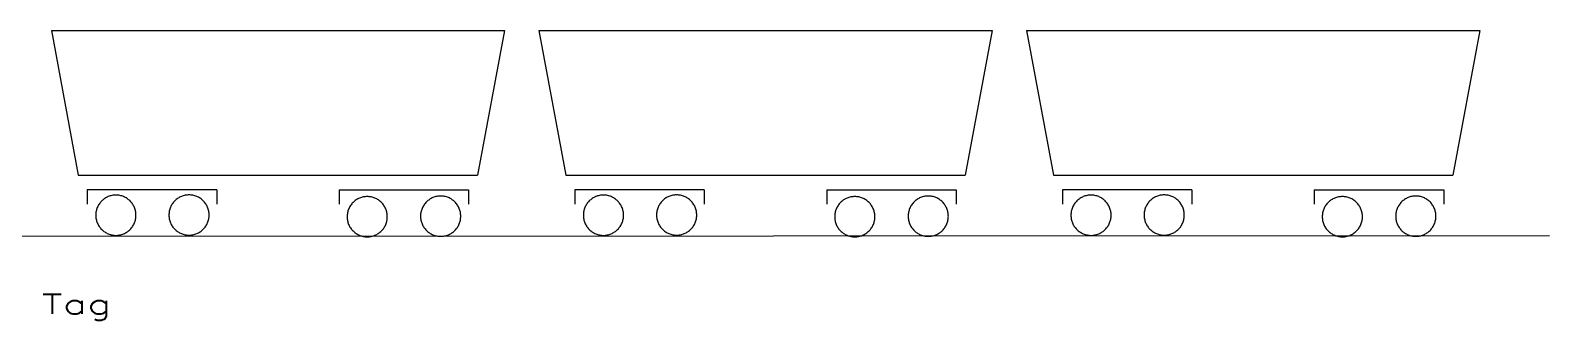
# Model space of a CAD drawing. Header units: inches. Extents: x -75 to 78, y -10 to 5.
# Drawn here: x -0.1 to 77.8, y -10.3 to 4.5 of the extents above; entities that cross this region are included whole.
import ezdxf
from ezdxf.enums import TextEntityAlignment as Align

# ---------------------------------------------------------------- set-up
doc = ezdxf.new("R2010")
doc.units = ezdxf.units.IN
doc.header["$MEASUREMENT"] = 0
doc.layers.get('0').update_dxf_attribs({"lineweight": 0})
doc.layers.add('LEVEL_1', color=7, linetype='Continuous', lineweight=0)
doc.styles.add('STANDARD1', font='TXT.SHX')

msp = doc.modelspace()

# ---------------------------------------------------------------- linework, layer by layer
at = {"layer": 'LEVEL_1', "color": 5, "linetype": 'Continuous', "true_color": 0x0000ff}
for p, q in [((0.937, 4.514), (2.319, -2.899)), ((0.937, 4.514), (24.175, 4.514)), ((24.175, 4.514), (22.793, -2.899)), ((25.937, 4.514), (27.319, -2.899)), ((25.937, 4.514), (49.175, 4.514)), ((49.175, 4.514), (47.793, -2.899)), ((50.937, 4.514), (52.319, -2.899)), ((50.937, 4.514), (74.174, 4.514)), ((74.174, 4.514), (72.792, -2.899)), ((2.319, -2.899), (22.793, -2.899)), ((27.319, -2.899), (47.793, -2.899)), ((52.319, -2.899), (72.792, -2.899)), ((2.78, -3.648), (2.78, -4.378)), ((9.417, -3.648), (2.78, -3.648)), ((9.417, -3.648), (9.417, -4.378)), ((15.693, -3.648), (15.693, -4.378)), ((15.693, -3.648), (22.332, -3.648)), ((22.332, -3.648), (22.332, -4.378)), ((27.78, -3.648), (27.78, -4.378)), ((34.417, -3.648), (27.78, -3.648)), ((34.417, -3.648), (34.417, -4.378)), ((40.693, -3.648), (40.693, -4.378)), ((40.693, -3.648), (47.332, -3.648)), ((47.332, -3.648), (47.332, -4.378)), ((52.78, -3.648), (52.78, -4.378)), ((59.417, -3.648), (52.78, -3.648)), ((59.417, -3.648), (59.417, -4.378)), ((65.693, -3.648), (65.693, -4.378)), ((65.693, -3.648), (72.331, -3.648)), ((72.331, -3.648), (72.331, -4.378))]:
    msp.add_line(p, q, dxfattribs=at)
at = {"layer": 'LEVEL_1', "color": 3, "linetype": 'Continuous', "true_color": 0x00ff00}
msp.add_line((77.758, -6.007), (-74.539, -6.075), dxfattribs=at)
at = {"layer": 'LEVEL_1', "color": 5, "linetype": 'Continuous', "true_color": 0x0000ff}
for points in [[(5.276, -4.947, 0), (5.274, -4.897, 0), (5.271, -4.846, 0), (5.265, -4.796, 0), (5.256, -4.746, 0), (5.245, -4.697, 0), (5.231, -4.648, 0), (5.215, -4.6, 0), (5.197, -4.553, 0), (5.177, -4.507, 0), (5.154, -4.462, 0), (5.129, -4.418, 0), (5.102, -4.375, 0), (5.073, -4.334, 0), (5.041, -4.294, 0), (5.009, -4.255, 0), (4.973, -4.218, 0), (4.937, -4.184, 0), (4.899, -4.151, 0), (4.859, -4.12, 0), (4.817, -4.09, 0), (4.775, -4.063, 0), (4.731, -4.038, 0), (4.685, -4.016, 0), (4.64, -3.995, 0), (4.593, -3.977, 0), (4.544, -3.962, 0), (4.496, -3.948, 0), (4.446, -3.937, 0), (4.397, -3.928, 0), (4.346, -3.922, 0), (4.296, -3.918, 0), (4.245, -3.917, 0), (4.194, -3.918, 0), (4.144, -3.922, 0), (4.093, -3.928, 0), (4.044, -3.937, 0), (3.994, -3.948, 0), (3.946, -3.962, 0), (3.898, -3.977, 0), (3.851, -3.995, 0), (3.805, -4.016, 0), (3.759, -4.038, 0), (3.715, -4.063, 0), (3.673, -4.09, 0), (3.631, -4.12, 0), (3.591, -4.151, 0), (3.553, -4.184, 0), (3.517, -4.218, 0), (3.481, -4.255, 0), (3.449, -4.294, 0), (3.417, -4.334, 0), (3.388, -4.375, 0), (3.361, -4.418, 0), (3.336, -4.462, 0), (3.313, -4.507, 0), (3.293, -4.553, 0), (3.275, -4.6, 0), (3.259, -4.648, 0), (3.245, -4.697, 0), (3.234, -4.746, 0), (3.225, -4.796, 0), (3.219, -4.846, 0), (3.216, -4.897, 0), (3.214, -4.947, 0), (3.216, -4.998, 0), (3.219, -5.049, 0), (3.225, -5.098, 0), (3.234, -5.149, 0), (3.245, -5.198, 0), (3.259, -5.246, 0), (3.275, -5.294, 0), (3.293, -5.342, 0), (3.313, -5.388, 0), (3.336, -5.433, 0), (3.361, -5.478, 0), (3.388, -5.52, 0), (3.417, -5.562, 0), (3.449, -5.601, 0), (3.481, -5.639, 0), (3.517, -5.676, 0), (3.553, -5.711, 0), (3.591, -5.744, 0), (3.631, -5.775, 0), (3.673, -5.804, 0), (3.715, -5.831, 0), (3.759, -5.856, 0), (3.805, -5.879, 0), (3.851, -5.899, 0), (3.898, -5.918, 0), (3.946, -5.934, 0), (3.994, -5.947, 0), (4.044, -5.958, 0), (4.093, -5.966, 0), (4.144, -5.973, 0), (4.194, -5.977, 0), (4.245, -5.978, 0), (4.296, -5.977, 0), (4.346, -5.973, 0), (4.397, -5.966, 0), (4.446, -5.958, 0), (4.496, -5.947, 0), (4.544, -5.934, 0), (4.593, -5.918, 0), (4.64, -5.899, 0), (4.685, -5.879, 0), (4.731, -5.856, 0), (4.775, -5.831, 0), (4.817, -5.804, 0), (4.859, -5.775, 0), (4.899, -5.744, 0), (4.937, -5.711, 0), (4.973, -5.676, 0), (5.009, -5.639, 0), (5.041, -5.601, 0), (5.073, -5.562, 0), (5.102, -5.52, 0), (5.129, -5.478, 0), (5.154, -5.433, 0), (5.177, -5.388, 0), (5.197, -5.342, 0), (5.215, -5.294, 0), (5.231, -5.246, 0), (5.245, -5.198, 0), (5.256, -5.149, 0), (5.265, -5.098, 0), (5.271, -5.049, 0), (5.274, -4.998, 0), (5.276, -4.947, 0)], [(6.965, -4.938, 0), (6.967, -4.989, 0), (6.97, -5.039, 0), (6.977, -5.089, 0), (6.985, -5.139, 0), (6.997, -5.188, 0), (7.01, -5.237, 0), (7.025, -5.285, 0), (7.044, -5.332, 0), (7.065, -5.378, 0), (7.087, -5.424, 0), (7.112, -5.468, 0), (7.139, -5.51, 0), (7.169, -5.552, 0), (7.2, -5.591, 0), (7.233, -5.63, 0), (7.267, -5.666, 0), (7.304, -5.702, 0), (7.342, -5.734, 0), (7.382, -5.766, 0), (7.424, -5.794, 0), (7.466, -5.822, 0), (7.51, -5.846, 0), (7.556, -5.87, 0), (7.601, -5.89, 0), (7.649, -5.908, 0), (7.697, -5.924, 0), (7.745, -5.938, 0), (7.795, -5.949, 0), (7.845, -5.957, 0), (7.895, -5.963, 0), (7.945, -5.967, 0), (7.996, -5.968, 0), (8.047, -5.967, 0), (8.097, -5.963, 0), (8.147, -5.957, 0), (8.197, -5.949, 0), (8.246, -5.938, 0), (8.295, -5.924, 0), (8.343, -5.908, 0), (8.39, -5.89, 0), (8.437, -5.87, 0), (8.482, -5.846, 0), (8.526, -5.822, 0), (8.569, -5.794, 0), (8.61, -5.766, 0), (8.65, -5.734, 0), (8.688, -5.702, 0), (8.725, -5.666, 0), (8.76, -5.63, 0), (8.793, -5.591, 0), (8.824, -5.552, 0), (8.853, -5.51, 0), (8.88, -5.468, 0), (8.905, -5.424, 0), (8.928, -5.378, 0), (8.949, -5.332, 0), (8.966, -5.285, 0), (8.982, -5.237, 0), (8.996, -5.188, 0), (9.007, -5.139, 0), (9.016, -5.089, 0), (9.021, -5.039, 0), (9.025, -4.989, 0), (9.027, -4.938, 0), (9.025, -4.887, 0), (9.021, -4.837, 0), (9.016, -4.786, 0), (9.007, -4.737, 0), (8.996, -4.687, 0), (8.982, -4.638, 0), (8.966, -4.59, 0), (8.949, -4.543, 0), (8.928, -4.498, 0), (8.905, -4.452, 0), (8.88, -4.408, 0), (8.853, -4.366, 0), (8.824, -4.324, 0), (8.793, -4.284, 0), (8.76, -4.246, 0), (8.725, -4.209, 0), (8.688, -4.174, 0), (8.65, -4.142, 0), (8.61, -4.11, 0), (8.569, -4.081, 0), (8.526, -4.054, 0), (8.482, -4.029, 0), (8.437, -4.006, 0), (8.39, -3.986, 0), (8.343, -3.968, 0), (8.295, -3.952, 0), (8.246, -3.938, 0), (8.197, -3.927, 0), (8.147, -3.918, 0), (8.097, -3.912, 0), (8.047, -3.909, 0), (7.996, -3.907, 0), (7.945, -3.909, 0), (7.895, -3.912, 0), (7.845, -3.918, 0), (7.795, -3.927, 0), (7.745, -3.938, 0), (7.697, -3.952, 0), (7.649, -3.968, 0), (7.601, -3.986, 0), (7.556, -4.006, 0), (7.51, -4.029, 0), (7.466, -4.054, 0), (7.424, -4.081, 0), (7.382, -4.11, 0), (7.342, -4.142, 0), (7.304, -4.174, 0), (7.267, -4.209, 0), (7.233, -4.246, 0), (7.2, -4.284, 0), (7.169, -4.324, 0), (7.139, -4.366, 0), (7.112, -4.408, 0), (7.087, -4.452, 0), (7.065, -4.498, 0), (7.044, -4.543, 0), (7.025, -4.59, 0), (7.01, -4.638, 0), (6.997, -4.687, 0), (6.985, -4.737, 0), (6.977, -4.786, 0), (6.97, -4.837, 0), (6.967, -4.887, 0), (6.965, -4.938, 0)], [(18.162, -5.024, 0), (18.161, -4.974, 0), (18.157, -4.923, 0), (18.151, -4.873, 0), (18.142, -4.823, 0), (18.132, -4.774, 0), (18.118, -4.725, 0), (18.102, -4.677, 0), (18.084, -4.63, 0), (18.064, -4.583, 0), (18.041, -4.538, 0), (18.016, -4.494, 0), (17.989, -4.451, 0), (17.96, -4.41, 0), (17.929, -4.37, 0), (17.896, -4.332, 0), (17.861, -4.295, 0), (17.824, -4.261, 0), (17.785, -4.227, 0), (17.745, -4.197, 0), (17.705, -4.167, 0), (17.661, -4.14, 0), (17.617, -4.115, 0), (17.573, -4.093, 0), (17.526, -4.072, 0), (17.479, -4.054, 0), (17.431, -4.038, 0), (17.382, -4.025, 0), (17.333, -4.014, 0), (17.283, -4.005, 0), (17.233, -3.998, 0), (17.182, -3.995, 0), (17.132, -3.994, 0), (17.081, -3.995, 0), (17.031, -3.998, 0), (16.981, -4.005, 0), (16.931, -4.014, 0), (16.881, -4.025, 0), (16.833, -4.038, 0), (16.785, -4.054, 0), (16.737, -4.072, 0), (16.691, -4.093, 0), (16.646, -4.115, 0), (16.602, -4.14, 0), (16.559, -4.167, 0), (16.518, -4.197, 0), (16.478, -4.227, 0), (16.44, -4.261, 0), (16.403, -4.295, 0), (16.368, -4.332, 0), (16.335, -4.37, 0), (16.304, -4.41, 0), (16.275, -4.451, 0), (16.248, -4.494, 0), (16.223, -4.538, 0), (16.2, -4.583, 0), (16.18, -4.63, 0), (16.161, -4.677, 0), (16.145, -4.725, 0), (16.132, -4.774, 0), (16.121, -4.823, 0), (16.113, -4.873, 0), (16.106, -4.923, 0), (16.102, -4.974, 0), (16.101, -5.024, 0), (16.102, -5.074, 0), (16.106, -5.125, 0), (16.113, -5.175, 0), (16.121, -5.225, 0), (16.132, -5.274, 0), (16.145, -5.323, 0), (16.161, -5.371, 0), (16.18, -5.418, 0), (16.2, -5.465, 0), (16.223, -5.51, 0), (16.248, -5.554, 0), (16.275, -5.597, 0), (16.304, -5.638, 0), (16.335, -5.678, 0), (16.368, -5.716, 0), (16.403, -5.753, 0), (16.44, -5.788, 0), (16.478, -5.821, 0), (16.518, -5.852, 0), (16.559, -5.881, 0), (16.602, -5.908, 0), (16.646, -5.933, 0), (16.691, -5.956, 0), (16.737, -5.976, 0), (16.785, -5.994, 0), (16.833, -6.01, 0), (16.881, -6.024, 0), (16.931, -6.034, 0), (16.981, -6.043, 0), (17.031, -6.05, 0), (17.081, -6.054, 0), (17.132, -6.054, 0), (17.182, -6.054, 0), (17.233, -6.05, 0), (17.283, -6.043, 0), (17.333, -6.034, 0), (17.382, -6.024, 0), (17.431, -6.01, 0), (17.479, -5.994, 0), (17.526, -5.976, 0), (17.573, -5.956, 0), (17.617, -5.933, 0), (17.661, -5.908, 0), (17.705, -5.881, 0), (17.745, -5.852, 0), (17.785, -5.821, 0), (17.824, -5.788, 0), (17.861, -5.753, 0), (17.896, -5.716, 0), (17.929, -5.678, 0), (17.96, -5.638, 0), (17.989, -5.597, 0), (18.016, -5.554, 0), (18.041, -5.51, 0), (18.064, -5.465, 0), (18.084, -5.418, 0), (18.102, -5.371, 0), (18.118, -5.323, 0), (18.132, -5.274, 0), (18.142, -5.225, 0), (18.151, -5.175, 0), (18.157, -5.125, 0), (18.161, -5.074, 0), (18.162, -5.024, 0)], [(19.867, -4.996, 0), (19.869, -5.046, 0), (19.872, -5.098, 0), (19.878, -5.147, 0), (19.887, -5.198, 0), (19.898, -5.246, 0), (19.912, -5.295, 0), (19.927, -5.343, 0), (19.945, -5.39, 0), (19.966, -5.437, 0), (19.989, -5.482, 0), (20.013, -5.526, 0), (20.041, -5.569, 0), (20.07, -5.61, 0), (20.101, -5.65, 0), (20.134, -5.688, 0), (20.169, -5.725, 0), (20.205, -5.76, 0), (20.244, -5.793, 0), (20.284, -5.824, 0), (20.325, -5.853, 0), (20.368, -5.88, 0), (20.412, -5.905, 0), (20.457, -5.928, 0), (20.503, -5.948, 0), (20.55, -5.966, 0), (20.598, -5.982, 0), (20.647, -5.996, 0), (20.697, -6.007, 0), (20.746, -6.015, 0), (20.797, -6.022, 0), (20.847, -6.026, 0), (20.897, -6.026, 0), (20.949, -6.026, 0), (20.999, -6.022, 0), (21.049, -6.015, 0), (21.099, -6.007, 0), (21.148, -5.996, 0), (21.197, -5.982, 0), (21.245, -5.966, 0), (21.292, -5.948, 0), (21.338, -5.928, 0), (21.384, -5.905, 0), (21.428, -5.88, 0), (21.47, -5.853, 0), (21.512, -5.824, 0), (21.552, -5.793, 0), (21.589, -5.76, 0), (21.626, -5.725, 0), (21.661, -5.688, 0), (21.694, -5.65, 0), (21.725, -5.61, 0), (21.754, -5.569, 0), (21.781, -5.526, 0), (21.806, -5.482, 0), (21.829, -5.437, 0), (21.849, -5.39, 0), (21.868, -5.343, 0), (21.884, -5.295, 0), (21.897, -5.246, 0), (21.909, -5.198, 0), (21.917, -5.147, 0), (21.923, -5.098, 0), (21.927, -5.046, 0), (21.929, -4.996, 0), (21.927, -4.946, 0), (21.923, -4.895, 0), (21.917, -4.845, 0), (21.909, -4.795, 0), (21.897, -4.746, 0), (21.884, -4.697, 0), (21.868, -4.649, 0), (21.849, -4.602, 0), (21.829, -4.556, 0), (21.806, -4.51, 0), (21.781, -4.466, 0), (21.754, -4.424, 0), (21.725, -4.382, 0), (21.694, -4.342, 0), (21.661, -4.304, 0), (21.626, -4.267, 0), (21.589, -4.233, 0), (21.552, -4.2, 0), (21.512, -4.169, 0), (21.47, -4.139, 0), (21.428, -4.112, 0), (21.384, -4.087, 0), (21.338, -4.065, 0), (21.292, -4.044, 0), (21.245, -4.026, 0), (21.197, -4.01, 0), (21.148, -3.997, 0), (21.099, -3.986, 0), (21.049, -3.977, 0), (20.999, -3.97, 0), (20.949, -3.967, 0), (20.897, -3.966, 0), (20.847, -3.967, 0), (20.797, -3.97, 0), (20.746, -3.977, 0), (20.697, -3.986, 0), (20.647, -3.997, 0), (20.598, -4.01, 0), (20.55, -4.026, 0), (20.503, -4.044, 0), (20.457, -4.065, 0), (20.412, -4.087, 0), (20.368, -4.112, 0), (20.325, -4.139, 0), (20.284, -4.169, 0), (20.244, -4.2, 0), (20.205, -4.233, 0), (20.169, -4.267, 0), (20.134, -4.304, 0), (20.101, -4.342, 0), (20.07, -4.382, 0), (20.041, -4.424, 0), (20.013, -4.466, 0), (19.989, -4.51, 0), (19.966, -4.556, 0), (19.945, -4.602, 0), (19.927, -4.649, 0), (19.912, -4.697, 0), (19.898, -4.746, 0), (19.887, -4.795, 0), (19.878, -4.845, 0), (19.872, -4.895, 0), (19.869, -4.946, 0), (19.867, -4.996, 0)], [(30.276, -4.947, 0), (30.274, -4.897, 0), (30.271, -4.846, 0), (30.265, -4.796, 0), (30.256, -4.746, 0), (30.245, -4.697, 0), (30.231, -4.648, 0), (30.215, -4.6, 0), (30.197, -4.553, 0), (30.177, -4.507, 0), (30.154, -4.462, 0), (30.129, -4.418, 0), (30.102, -4.375, 0), (30.073, -4.334, 0), (30.041, -4.294, 0), (30.009, -4.255, 0), (29.973, -4.218, 0), (29.937, -4.184, 0), (29.899, -4.151, 0), (29.859, -4.12, 0), (29.817, -4.09, 0), (29.775, -4.063, 0), (29.731, -4.038, 0), (29.685, -4.016, 0), (29.639, -3.995, 0), (29.592, -3.977, 0), (29.544, -3.962, 0), (29.496, -3.948, 0), (29.446, -3.937, 0), (29.397, -3.928, 0), (29.346, -3.922, 0), (29.296, -3.918, 0), (29.245, -3.917, 0), (29.194, -3.918, 0), (29.144, -3.922, 0), (29.093, -3.928, 0), (29.044, -3.937, 0), (28.994, -3.948, 0), (28.946, -3.962, 0), (28.897, -3.977, 0), (28.85, -3.995, 0), (28.805, -4.016, 0), (28.759, -4.038, 0), (28.715, -4.063, 0), (28.673, -4.09, 0), (28.631, -4.12, 0), (28.591, -4.151, 0), (28.553, -4.184, 0), (28.517, -4.218, 0), (28.481, -4.255, 0), (28.449, -4.294, 0), (28.417, -4.334, 0), (28.388, -4.375, 0), (28.361, -4.418, 0), (28.336, -4.462, 0), (28.313, -4.507, 0), (28.293, -4.553, 0), (28.275, -4.6, 0), (28.259, -4.648, 0), (28.245, -4.697, 0), (28.234, -4.746, 0), (28.225, -4.796, 0), (28.219, -4.846, 0), (28.216, -4.897, 0), (28.214, -4.947, 0), (28.216, -4.998, 0), (28.219, -5.049, 0), (28.225, -5.098, 0), (28.234, -5.149, 0), (28.245, -5.198, 0), (28.259, -5.246, 0), (28.275, -5.294, 0), (28.293, -5.342, 0), (28.313, -5.388, 0), (28.336, -5.433, 0), (28.361, -5.478, 0), (28.388, -5.52, 0), (28.417, -5.562, 0), (28.449, -5.601, 0), (28.481, -5.639, 0), (28.517, -5.676, 0), (28.553, -5.711, 0), (28.591, -5.744, 0), (28.631, -5.775, 0), (28.673, -5.804, 0), (28.715, -5.831, 0), (28.759, -5.856, 0), (28.805, -5.879, 0), (28.85, -5.899, 0), (28.897, -5.918, 0), (28.946, -5.934, 0), (28.994, -5.947, 0), (29.044, -5.958, 0), (29.093, -5.966, 0), (29.144, -5.973, 0), (29.194, -5.977, 0), (29.245, -5.978, 0), (29.296, -5.977, 0), (29.346, -5.973, 0), (29.397, -5.966, 0), (29.446, -5.958, 0), (29.496, -5.947, 0), (29.544, -5.934, 0), (29.592, -5.918, 0), (29.639, -5.899, 0), (29.685, -5.879, 0), (29.731, -5.856, 0), (29.775, -5.831, 0), (29.817, -5.804, 0), (29.859, -5.775, 0), (29.899, -5.744, 0), (29.937, -5.711, 0), (29.973, -5.676, 0), (30.009, -5.639, 0), (30.041, -5.601, 0), (30.073, -5.562, 0), (30.102, -5.52, 0), (30.129, -5.478, 0), (30.154, -5.433, 0), (30.177, -5.388, 0), (30.197, -5.342, 0), (30.215, -5.294, 0), (30.231, -5.246, 0), (30.245, -5.198, 0), (30.256, -5.149, 0), (30.265, -5.098, 0), (30.271, -5.049, 0), (30.274, -4.998, 0), (30.276, -4.947, 0)], [(31.965, -4.938, 0), (31.967, -4.989, 0), (31.97, -5.039, 0), (31.977, -5.089, 0), (31.985, -5.139, 0), (31.997, -5.188, 0), (32.01, -5.237, 0), (32.025, -5.285, 0), (32.044, -5.332, 0), (32.065, -5.378, 0), (32.087, -5.424, 0), (32.112, -5.468, 0), (32.139, -5.51, 0), (32.169, -5.552, 0), (32.199, -5.591, 0), (32.233, -5.63, 0), (32.267, -5.666, 0), (32.304, -5.702, 0), (32.342, -5.734, 0), (32.382, -5.766, 0), (32.424, -5.794, 0), (32.466, -5.822, 0), (32.51, -5.846, 0), (32.556, -5.87, 0), (32.601, -5.89, 0), (32.649, -5.908, 0), (32.697, -5.924, 0), (32.745, -5.938, 0), (32.795, -5.949, 0), (32.845, -5.957, 0), (32.895, -5.963, 0), (32.945, -5.967, 0), (32.996, -5.968, 0), (33.047, -5.967, 0), (33.097, -5.963, 0), (33.147, -5.957, 0), (33.197, -5.949, 0), (33.246, -5.938, 0), (33.295, -5.924, 0), (33.343, -5.908, 0), (33.39, -5.89, 0), (33.437, -5.87, 0), (33.482, -5.846, 0), (33.526, -5.822, 0), (33.569, -5.794, 0), (33.61, -5.766, 0), (33.65, -5.734, 0), (33.688, -5.702, 0), (33.725, -5.666, 0), (33.76, -5.63, 0), (33.793, -5.591, 0), (33.824, -5.552, 0), (33.853, -5.51, 0), (33.88, -5.468, 0), (33.905, -5.424, 0), (33.928, -5.378, 0), (33.948, -5.332, 0), (33.966, -5.285, 0), (33.982, -5.237, 0), (33.996, -5.188, 0), (34.007, -5.139, 0), (34.016, -5.089, 0), (34.021, -5.039, 0), (34.025, -4.989, 0), (34.027, -4.938, 0), (34.025, -4.887, 0), (34.021, -4.837, 0), (34.016, -4.786, 0), (34.007, -4.737, 0), (33.996, -4.687, 0), (33.982, -4.638, 0), (33.966, -4.59, 0), (33.948, -4.543, 0), (33.928, -4.498, 0), (33.905, -4.452, 0), (33.88, -4.408, 0), (33.853, -4.366, 0), (33.824, -4.324, 0), (33.793, -4.284, 0), (33.76, -4.246, 0), (33.725, -4.209, 0), (33.688, -4.174, 0), (33.65, -4.142, 0), (33.61, -4.11, 0), (33.569, -4.081, 0), (33.526, -4.054, 0), (33.482, -4.029, 0), (33.437, -4.006, 0), (33.39, -3.986, 0), (33.343, -3.968, 0), (33.295, -3.952, 0), (33.246, -3.938, 0), (33.197, -3.927, 0), (33.147, -3.918, 0), (33.097, -3.912, 0), (33.047, -3.909, 0), (32.996, -3.907, 0), (32.945, -3.909, 0), (32.895, -3.912, 0), (32.845, -3.918, 0), (32.795, -3.927, 0), (32.745, -3.938, 0), (32.697, -3.952, 0), (32.649, -3.968, 0), (32.601, -3.986, 0), (32.556, -4.006, 0), (32.51, -4.029, 0), (32.466, -4.054, 0), (32.424, -4.081, 0), (32.382, -4.11, 0), (32.342, -4.142, 0), (32.304, -4.174, 0), (32.267, -4.209, 0), (32.233, -4.246, 0), (32.199, -4.284, 0), (32.169, -4.324, 0), (32.139, -4.366, 0), (32.112, -4.408, 0), (32.087, -4.452, 0), (32.065, -4.498, 0), (32.044, -4.543, 0), (32.025, -4.59, 0), (32.01, -4.638, 0), (31.997, -4.687, 0), (31.985, -4.737, 0), (31.977, -4.786, 0), (31.97, -4.837, 0), (31.967, -4.887, 0), (31.965, -4.938, 0)], [(43.162, -5.024, 0), (43.161, -4.974, 0), (43.157, -4.923, 0), (43.151, -4.873, 0), (43.142, -4.823, 0), (43.132, -4.774, 0), (43.118, -4.725, 0), (43.102, -4.677, 0), (43.084, -4.63, 0), (43.064, -4.583, 0), (43.041, -4.538, 0), (43.016, -4.494, 0), (42.989, -4.451, 0), (42.96, -4.41, 0), (42.929, -4.37, 0), (42.895, -4.332, 0), (42.861, -4.295, 0), (42.824, -4.261, 0), (42.785, -4.227, 0), (42.745, -4.197, 0), (42.705, -4.167, 0), (42.661, -4.14, 0), (42.617, -4.115, 0), (42.573, -4.093, 0), (42.526, -4.072, 0), (42.479, -4.054, 0), (42.431, -4.038, 0), (42.382, -4.025, 0), (42.333, -4.014, 0), (42.283, -4.005, 0), (42.233, -3.998, 0), (42.182, -3.995, 0), (42.132, -3.994, 0), (42.081, -3.995, 0), (42.031, -3.998, 0), (41.981, -4.005, 0), (41.931, -4.014, 0), (41.881, -4.025, 0), (41.833, -4.038, 0), (41.785, -4.054, 0), (41.737, -4.072, 0), (41.691, -4.093, 0), (41.646, -4.115, 0), (41.602, -4.14, 0), (41.559, -4.167, 0), (41.518, -4.197, 0), (41.478, -4.227, 0), (41.44, -4.261, 0), (41.403, -4.295, 0), (41.368, -4.332, 0), (41.335, -4.37, 0), (41.304, -4.41, 0), (41.275, -4.451, 0), (41.248, -4.494, 0), (41.223, -4.538, 0), (41.2, -4.583, 0), (41.18, -4.63, 0), (41.161, -4.677, 0), (41.145, -4.725, 0), (41.132, -4.774, 0), (41.121, -4.823, 0), (41.113, -4.873, 0), (41.106, -4.923, 0), (41.102, -4.974, 0), (41.101, -5.024, 0), (41.102, -5.074, 0), (41.106, -5.125, 0), (41.113, -5.175, 0), (41.121, -5.225, 0), (41.132, -5.274, 0), (41.145, -5.323, 0), (41.161, -5.371, 0), (41.18, -5.418, 0), (41.2, -5.465, 0), (41.223, -5.51, 0), (41.248, -5.554, 0), (41.275, -5.597, 0), (41.304, -5.638, 0), (41.335, -5.678, 0), (41.368, -5.716, 0), (41.403, -5.753, 0), (41.44, -5.788, 0), (41.478, -5.821, 0), (41.518, -5.852, 0), (41.559, -5.881, 0), (41.602, -5.908, 0), (41.646, -5.933, 0), (41.691, -5.956, 0), (41.737, -5.976, 0), (41.785, -5.994, 0), (41.833, -6.01, 0), (41.881, -6.024, 0), (41.931, -6.034, 0), (41.981, -6.043, 0), (42.031, -6.05, 0), (42.081, -6.054, 0), (42.132, -6.054, 0), (42.182, -6.054, 0), (42.233, -6.05, 0), (42.283, -6.043, 0), (42.333, -6.034, 0), (42.382, -6.024, 0), (42.431, -6.01, 0), (42.479, -5.994, 0), (42.526, -5.976, 0), (42.573, -5.956, 0), (42.617, -5.933, 0), (42.661, -5.908, 0), (42.705, -5.881, 0), (42.745, -5.852, 0), (42.785, -5.821, 0), (42.824, -5.788, 0), (42.861, -5.753, 0), (42.895, -5.716, 0), (42.929, -5.678, 0), (42.96, -5.638, 0), (42.989, -5.597, 0), (43.016, -5.554, 0), (43.041, -5.51, 0), (43.064, -5.465, 0), (43.084, -5.418, 0), (43.102, -5.371, 0), (43.118, -5.323, 0), (43.132, -5.274, 0), (43.142, -5.225, 0), (43.151, -5.175, 0), (43.157, -5.125, 0), (43.161, -5.074, 0), (43.162, -5.024, 0)], [(44.867, -4.996, 0), (44.869, -5.046, 0), (44.872, -5.098, 0), (44.878, -5.147, 0), (44.887, -5.198, 0), (44.898, -5.246, 0), (44.912, -5.295, 0), (44.927, -5.343, 0), (44.945, -5.39, 0), (44.966, -5.437, 0), (44.989, -5.482, 0), (45.013, -5.526, 0), (45.041, -5.569, 0), (45.07, -5.61, 0), (45.101, -5.65, 0), (45.134, -5.688, 0), (45.169, -5.725, 0), (45.205, -5.76, 0), (45.244, -5.793, 0), (45.284, -5.824, 0), (45.325, -5.853, 0), (45.368, -5.88, 0), (45.412, -5.905, 0), (45.457, -5.928, 0), (45.503, -5.948, 0), (45.55, -5.966, 0), (45.598, -5.982, 0), (45.647, -5.996, 0), (45.697, -6.007, 0), (45.746, -6.015, 0), (45.797, -6.022, 0), (45.847, -6.026, 0), (45.897, -6.026, 0), (45.948, -6.026, 0), (45.999, -6.022, 0), (46.049, -6.015, 0), (46.099, -6.007, 0), (46.148, -5.996, 0), (46.197, -5.982, 0), (46.245, -5.966, 0), (46.292, -5.948, 0), (46.338, -5.928, 0), (46.384, -5.905, 0), (46.428, -5.88, 0), (46.47, -5.853, 0), (46.512, -5.824, 0), (46.552, -5.793, 0), (46.589, -5.76, 0), (46.626, -5.725, 0), (46.661, -5.688, 0), (46.694, -5.65, 0), (46.725, -5.61, 0), (46.754, -5.569, 0), (46.781, -5.526, 0), (46.806, -5.482, 0), (46.829, -5.437, 0), (46.849, -5.39, 0), (46.868, -5.343, 0), (46.884, -5.295, 0), (46.897, -5.246, 0), (46.909, -5.198, 0), (46.917, -5.147, 0), (46.923, -5.098, 0), (46.927, -5.046, 0), (46.929, -4.996, 0), (46.927, -4.946, 0), (46.923, -4.895, 0), (46.917, -4.845, 0), (46.909, -4.795, 0), (46.897, -4.746, 0), (46.884, -4.697, 0), (46.868, -4.649, 0), (46.849, -4.602, 0), (46.829, -4.556, 0), (46.806, -4.51, 0), (46.781, -4.466, 0), (46.754, -4.424, 0), (46.725, -4.382, 0), (46.694, -4.342, 0), (46.661, -4.304, 0), (46.626, -4.267, 0), (46.589, -4.233, 0), (46.552, -4.2, 0), (46.512, -4.169, 0), (46.47, -4.139, 0), (46.428, -4.112, 0), (46.384, -4.087, 0), (46.338, -4.065, 0), (46.292, -4.044, 0), (46.245, -4.026, 0), (46.197, -4.01, 0), (46.148, -3.997, 0), (46.099, -3.986, 0), (46.049, -3.977, 0), (45.999, -3.97, 0), (45.948, -3.967, 0), (45.897, -3.966, 0), (45.847, -3.967, 0), (45.797, -3.97, 0), (45.746, -3.977, 0), (45.697, -3.986, 0), (45.647, -3.997, 0), (45.598, -4.01, 0), (45.55, -4.026, 0), (45.503, -4.044, 0), (45.457, -4.065, 0), (45.412, -4.087, 0), (45.368, -4.112, 0), (45.325, -4.139, 0), (45.284, -4.169, 0), (45.244, -4.2, 0), (45.205, -4.233, 0), (45.169, -4.267, 0), (45.134, -4.304, 0), (45.101, -4.342, 0), (45.07, -4.382, 0), (45.041, -4.424, 0), (45.013, -4.466, 0), (44.989, -4.51, 0), (44.966, -4.556, 0), (44.945, -4.602, 0), (44.927, -4.649, 0), (44.912, -4.697, 0), (44.898, -4.746, 0), (44.887, -4.795, 0), (44.878, -4.845, 0), (44.872, -4.895, 0), (44.869, -4.946, 0), (44.867, -4.996, 0)], [(55.276, -4.947, 0), (55.274, -4.897, 0), (55.27, -4.846, 0), (55.265, -4.796, 0), (55.256, -4.746, 0), (55.245, -4.697, 0), (55.231, -4.648, 0), (55.215, -4.6, 0), (55.197, -4.553, 0), (55.177, -4.507, 0), (55.154, -4.462, 0), (55.129, -4.418, 0), (55.102, -4.375, 0), (55.073, -4.334, 0), (55.041, -4.294, 0), (55.009, -4.255, 0), (54.973, -4.218, 0), (54.937, -4.184, 0), (54.899, -4.151, 0), (54.859, -4.12, 0), (54.817, -4.09, 0), (54.775, -4.063, 0), (54.731, -4.038, 0), (54.685, -4.016, 0), (54.639, -3.995, 0), (54.592, -3.977, 0), (54.544, -3.962, 0), (54.495, -3.948, 0), (54.446, -3.937, 0), (54.396, -3.928, 0), (54.346, -3.922, 0), (54.296, -3.918, 0), (54.245, -3.917, 0), (54.194, -3.918, 0), (54.144, -3.922, 0), (54.093, -3.928, 0), (54.044, -3.937, 0), (53.994, -3.948, 0), (53.945, -3.962, 0), (53.897, -3.977, 0), (53.85, -3.995, 0), (53.805, -4.016, 0), (53.759, -4.038, 0), (53.715, -4.063, 0), (53.673, -4.09, 0), (53.631, -4.12, 0), (53.591, -4.151, 0), (53.553, -4.184, 0), (53.517, -4.218, 0), (53.481, -4.255, 0), (53.449, -4.294, 0), (53.417, -4.334, 0), (53.388, -4.375, 0), (53.361, -4.418, 0), (53.336, -4.462, 0), (53.313, -4.507, 0), (53.293, -4.553, 0), (53.275, -4.6, 0), (53.259, -4.648, 0), (53.245, -4.697, 0), (53.234, -4.746, 0), (53.225, -4.796, 0), (53.219, -4.846, 0), (53.216, -4.897, 0), (53.214, -4.947, 0), (53.216, -4.998, 0), (53.219, -5.049, 0), (53.225, -5.098, 0), (53.234, -5.149, 0), (53.245, -5.198, 0), (53.259, -5.246, 0), (53.275, -5.294, 0), (53.293, -5.342, 0), (53.313, -5.388, 0), (53.336, -5.433, 0), (53.361, -5.478, 0), (53.388, -5.52, 0), (53.417, -5.562, 0), (53.449, -5.601, 0), (53.481, -5.639, 0), (53.517, -5.676, 0), (53.553, -5.711, 0), (53.591, -5.744, 0), (53.631, -5.775, 0), (53.673, -5.804, 0), (53.715, -5.831, 0), (53.759, -5.856, 0), (53.805, -5.879, 0), (53.85, -5.899, 0), (53.897, -5.918, 0), (53.945, -5.934, 0), (53.994, -5.947, 0), (54.044, -5.958, 0), (54.093, -5.966, 0), (54.144, -5.973, 0), (54.194, -5.977, 0), (54.245, -5.978, 0), (54.296, -5.977, 0), (54.346, -5.973, 0), (54.396, -5.966, 0), (54.446, -5.958, 0), (54.495, -5.947, 0), (54.544, -5.934, 0), (54.592, -5.918, 0), (54.639, -5.899, 0), (54.685, -5.879, 0), (54.731, -5.856, 0), (54.775, -5.831, 0), (54.817, -5.804, 0), (54.859, -5.775, 0), (54.899, -5.744, 0), (54.937, -5.711, 0), (54.973, -5.676, 0), (55.009, -5.639, 0), (55.041, -5.601, 0), (55.073, -5.562, 0), (55.102, -5.52, 0), (55.129, -5.478, 0), (55.154, -5.433, 0), (55.177, -5.388, 0), (55.197, -5.342, 0), (55.215, -5.294, 0), (55.231, -5.246, 0), (55.245, -5.198, 0), (55.256, -5.149, 0), (55.265, -5.098, 0), (55.27, -5.049, 0), (55.274, -4.998, 0), (55.276, -4.947, 0)], [(56.965, -4.938, 0), (56.967, -4.989, 0), (56.97, -5.039, 0), (56.977, -5.089, 0), (56.985, -5.139, 0), (56.997, -5.188, 0), (57.01, -5.237, 0), (57.025, -5.285, 0), (57.044, -5.332, 0), (57.065, -5.378, 0), (57.087, -5.424, 0), (57.112, -5.468, 0), (57.139, -5.51, 0), (57.169, -5.552, 0), (57.199, -5.591, 0), (57.233, -5.63, 0), (57.267, -5.666, 0), (57.304, -5.702, 0), (57.342, -5.734, 0), (57.382, -5.766, 0), (57.424, -5.794, 0), (57.466, -5.822, 0), (57.51, -5.846, 0), (57.555, -5.87, 0), (57.601, -5.89, 0), (57.649, -5.908, 0), (57.697, -5.924, 0), (57.745, -5.938, 0), (57.795, -5.949, 0), (57.845, -5.957, 0), (57.895, -5.963, 0), (57.945, -5.967, 0), (57.996, -5.968, 0), (58.046, -5.967, 0), (58.097, -5.963, 0), (58.147, -5.957, 0), (58.197, -5.949, 0), (58.246, -5.938, 0), (58.295, -5.924, 0), (58.343, -5.908, 0), (58.39, -5.89, 0), (58.437, -5.87, 0), (58.482, -5.846, 0), (58.526, -5.822, 0), (58.569, -5.794, 0), (58.61, -5.766, 0), (58.65, -5.734, 0), (58.688, -5.702, 0), (58.725, -5.666, 0), (58.76, -5.63, 0), (58.793, -5.591, 0), (58.824, -5.552, 0), (58.853, -5.51, 0), (58.88, -5.468, 0), (58.905, -5.424, 0), (58.928, -5.378, 0), (58.948, -5.332, 0), (58.966, -5.285, 0), (58.982, -5.237, 0), (58.996, -5.188, 0), (59.007, -5.139, 0), (59.016, -5.089, 0), (59.021, -5.039, 0), (59.025, -4.989, 0), (59.027, -4.938, 0), (59.025, -4.887, 0), (59.021, -4.837, 0), (59.016, -4.786, 0), (59.007, -4.737, 0), (58.996, -4.687, 0), (58.982, -4.638, 0), (58.966, -4.59, 0), (58.948, -4.543, 0), (58.928, -4.498, 0), (58.905, -4.452, 0), (58.88, -4.408, 0), (58.853, -4.366, 0), (58.824, -4.324, 0), (58.793, -4.284, 0), (58.76, -4.246, 0), (58.725, -4.209, 0), (58.688, -4.174, 0), (58.65, -4.142, 0), (58.61, -4.11, 0), (58.569, -4.081, 0), (58.526, -4.054, 0), (58.482, -4.029, 0), (58.437, -4.006, 0), (58.39, -3.986, 0), (58.343, -3.968, 0), (58.295, -3.952, 0), (58.246, -3.938, 0), (58.197, -3.927, 0), (58.147, -3.918, 0), (58.097, -3.912, 0), (58.046, -3.909, 0), (57.996, -3.907, 0), (57.945, -3.909, 0), (57.895, -3.912, 0), (57.845, -3.918, 0), (57.795, -3.927, 0), (57.745, -3.938, 0), (57.697, -3.952, 0), (57.649, -3.968, 0), (57.601, -3.986, 0), (57.555, -4.006, 0), (57.51, -4.029, 0), (57.466, -4.054, 0), (57.424, -4.081, 0), (57.382, -4.11, 0), (57.342, -4.142, 0), (57.304, -4.174, 0), (57.267, -4.209, 0), (57.233, -4.246, 0), (57.199, -4.284, 0), (57.169, -4.324, 0), (57.139, -4.366, 0), (57.112, -4.408, 0), (57.087, -4.452, 0), (57.065, -4.498, 0), (57.044, -4.543, 0), (57.025, -4.59, 0), (57.01, -4.638, 0), (56.997, -4.687, 0), (56.985, -4.737, 0), (56.977, -4.786, 0), (56.97, -4.837, 0), (56.967, -4.887, 0), (56.965, -4.938, 0)], [(68.162, -5.024, 0), (68.161, -4.974, 0), (68.157, -4.923, 0), (68.151, -4.873, 0), (68.142, -4.823, 0), (68.132, -4.774, 0), (68.118, -4.725, 0), (68.102, -4.677, 0), (68.084, -4.63, 0), (68.063, -4.583, 0), (68.041, -4.538, 0), (68.016, -4.494, 0), (67.989, -4.451, 0), (67.96, -4.41, 0), (67.929, -4.37, 0), (67.895, -4.332, 0), (67.861, -4.295, 0), (67.824, -4.261, 0), (67.785, -4.227, 0), (67.745, -4.197, 0), (67.705, -4.167, 0), (67.661, -4.14, 0), (67.617, -4.115, 0), (67.573, -4.093, 0), (67.526, -4.072, 0), (67.479, -4.054, 0), (67.431, -4.038, 0), (67.382, -4.025, 0), (67.333, -4.014, 0), (67.283, -4.005, 0), (67.233, -3.998, 0), (67.182, -3.995, 0), (67.132, -3.994, 0), (67.081, -3.995, 0), (67.031, -3.998, 0), (66.981, -4.005, 0), (66.931, -4.014, 0), (66.881, -4.025, 0), (66.833, -4.038, 0), (66.785, -4.054, 0), (66.737, -4.072, 0), (66.691, -4.093, 0), (66.646, -4.115, 0), (66.602, -4.14, 0), (66.559, -4.167, 0), (66.518, -4.197, 0), (66.478, -4.227, 0), (66.44, -4.261, 0), (66.403, -4.295, 0), (66.368, -4.332, 0), (66.335, -4.37, 0), (66.304, -4.41, 0), (66.275, -4.451, 0), (66.248, -4.494, 0), (66.223, -4.538, 0), (66.2, -4.583, 0), (66.18, -4.63, 0), (66.161, -4.677, 0), (66.145, -4.725, 0), (66.132, -4.774, 0), (66.121, -4.823, 0), (66.113, -4.873, 0), (66.106, -4.923, 0), (66.102, -4.974, 0), (66.101, -5.024, 0), (66.102, -5.074, 0), (66.106, -5.125, 0), (66.113, -5.175, 0), (66.121, -5.225, 0), (66.132, -5.274, 0), (66.145, -5.323, 0), (66.161, -5.371, 0), (66.18, -5.418, 0), (66.2, -5.465, 0), (66.223, -5.51, 0), (66.248, -5.554, 0), (66.275, -5.597, 0), (66.304, -5.638, 0), (66.335, -5.678, 0), (66.368, -5.716, 0), (66.403, -5.753, 0), (66.44, -5.788, 0), (66.478, -5.821, 0), (66.518, -5.852, 0), (66.559, -5.881, 0), (66.602, -5.908, 0), (66.646, -5.933, 0), (66.691, -5.956, 0), (66.737, -5.976, 0), (66.785, -5.994, 0), (66.833, -6.01, 0), (66.881, -6.024, 0), (66.931, -6.034, 0), (66.981, -6.043, 0), (67.031, -6.05, 0), (67.081, -6.054, 0), (67.132, -6.054, 0), (67.182, -6.054, 0), (67.233, -6.05, 0), (67.283, -6.043, 0), (67.333, -6.034, 0), (67.382, -6.024, 0), (67.431, -6.01, 0), (67.479, -5.994, 0), (67.526, -5.976, 0), (67.573, -5.956, 0), (67.617, -5.933, 0), (67.661, -5.908, 0), (67.705, -5.881, 0), (67.745, -5.852, 0), (67.785, -5.821, 0), (67.824, -5.788, 0), (67.861, -5.753, 0), (67.895, -5.716, 0), (67.929, -5.678, 0), (67.96, -5.638, 0), (67.989, -5.597, 0), (68.016, -5.554, 0), (68.041, -5.51, 0), (68.063, -5.465, 0), (68.084, -5.418, 0), (68.102, -5.371, 0), (68.118, -5.323, 0), (68.132, -5.274, 0), (68.142, -5.225, 0), (68.151, -5.175, 0), (68.157, -5.125, 0), (68.161, -5.074, 0), (68.162, -5.024, 0)], [(69.867, -4.996, 0), (69.869, -5.046, 0), (69.872, -5.098, 0), (69.878, -5.147, 0), (69.887, -5.198, 0), (69.898, -5.246, 0), (69.911, -5.295, 0), (69.927, -5.343, 0), (69.945, -5.39, 0), (69.966, -5.437, 0), (69.989, -5.482, 0), (70.013, -5.526, 0), (70.041, -5.569, 0), (70.07, -5.61, 0), (70.101, -5.65, 0), (70.134, -5.688, 0), (70.169, -5.725, 0), (70.205, -5.76, 0), (70.244, -5.793, 0), (70.284, -5.824, 0), (70.325, -5.853, 0), (70.368, -5.88, 0), (70.412, -5.905, 0), (70.457, -5.928, 0), (70.503, -5.948, 0), (70.55, -5.966, 0), (70.598, -5.982, 0), (70.647, -5.996, 0), (70.697, -6.007, 0), (70.746, -6.015, 0), (70.797, -6.022, 0), (70.847, -6.026, 0), (70.897, -6.026, 0), (70.948, -6.026, 0), (70.999, -6.022, 0), (71.049, -6.015, 0), (71.099, -6.007, 0), (71.148, -5.996, 0), (71.197, -5.982, 0), (71.245, -5.966, 0), (71.292, -5.948, 0), (71.338, -5.928, 0), (71.384, -5.905, 0), (71.428, -5.88, 0), (71.47, -5.853, 0), (71.512, -5.824, 0), (71.552, -5.793, 0), (71.589, -5.76, 0), (71.626, -5.725, 0), (71.661, -5.688, 0), (71.694, -5.65, 0), (71.725, -5.61, 0), (71.754, -5.569, 0), (71.781, -5.526, 0), (71.806, -5.482, 0), (71.829, -5.437, 0), (71.849, -5.39, 0), (71.868, -5.343, 0), (71.884, -5.295, 0), (71.897, -5.246, 0), (71.909, -5.198, 0), (71.917, -5.147, 0), (71.923, -5.098, 0), (71.927, -5.046, 0), (71.928, -4.996, 0), (71.927, -4.946, 0), (71.923, -4.895, 0), (71.917, -4.845, 0), (71.909, -4.795, 0), (71.897, -4.746, 0), (71.884, -4.697, 0), (71.868, -4.649, 0), (71.849, -4.602, 0), (71.829, -4.556, 0), (71.806, -4.51, 0), (71.781, -4.466, 0), (71.754, -4.424, 0), (71.725, -4.382, 0), (71.694, -4.342, 0), (71.661, -4.304, 0), (71.626, -4.267, 0), (71.589, -4.233, 0), (71.552, -4.2, 0), (71.512, -4.169, 0), (71.47, -4.139, 0), (71.428, -4.112, 0), (71.384, -4.087, 0), (71.338, -4.065, 0), (71.292, -4.044, 0), (71.245, -4.026, 0), (71.197, -4.01, 0), (71.148, -3.997, 0), (71.099, -3.986, 0), (71.049, -3.977, 0), (70.999, -3.97, 0), (70.948, -3.967, 0), (70.897, -3.966, 0), (70.847, -3.967, 0), (70.797, -3.97, 0), (70.746, -3.977, 0), (70.697, -3.986, 0), (70.647, -3.997, 0), (70.598, -4.01, 0), (70.55, -4.026, 0), (70.503, -4.044, 0), (70.457, -4.065, 0), (70.412, -4.087, 0), (70.368, -4.112, 0), (70.325, -4.139, 0), (70.284, -4.169, 0), (70.244, -4.2, 0), (70.205, -4.233, 0), (70.169, -4.267, 0), (70.134, -4.304, 0), (70.101, -4.342, 0), (70.07, -4.382, 0), (70.041, -4.424, 0), (70.013, -4.466, 0), (69.989, -4.51, 0), (69.966, -4.556, 0), (69.945, -4.602, 0), (69.927, -4.649, 0), (69.911, -4.697, 0), (69.898, -4.746, 0), (69.887, -4.795, 0), (69.878, -4.845, 0), (69.872, -4.895, 0), (69.869, -4.946, 0), (69.867, -4.996, 0)]]:
    msp.add_polyline3d(points, dxfattribs=at)

# ---------------------------------------------------------------- texts
at = {"color": 7, "linetype": 'Continuous', "style": 'STANDARD1', "width": 1.361111}
msp.add_text('Tag', height=1.016, dxfattribs=at).set_placement((0.459, -10.002), (4.015, -10.002), align=Align.FIT)

doc.saveas('drawing.dxf')
